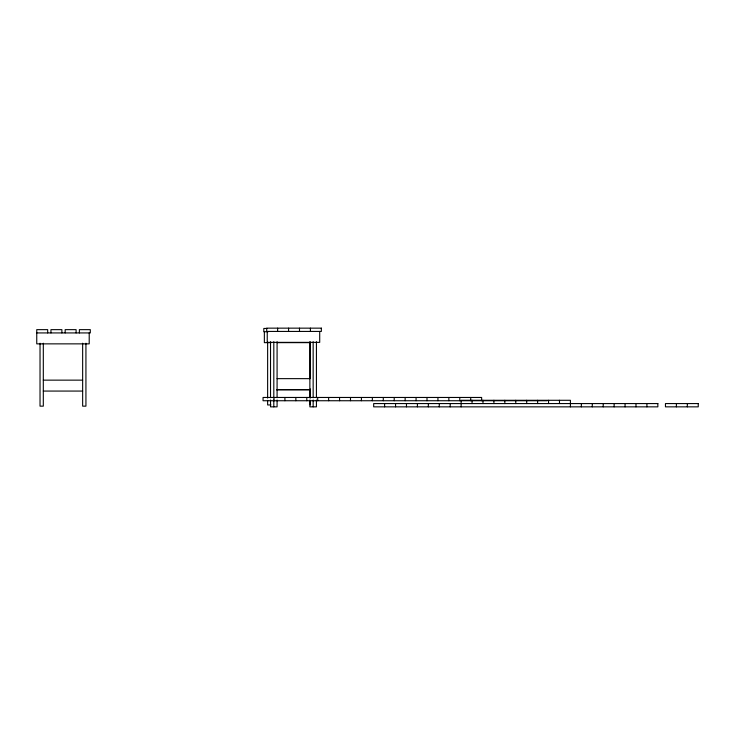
<?xml version="1.0" encoding="UTF-8"?>
<svg xmlns="http://www.w3.org/2000/svg" width="735" height="735" viewBox="0 0 735 735"><rect width="100%" height="100%" fill="white"/><g stroke="black" fill="none" stroke-linecap="round" stroke-linejoin="round"><path stroke-width="1.1" d="M267.09 328.444L263.81 328.444L263.81 331.724L268.183 331.724M36.75 332.927L90.304 332.927L90.304 329.647L79.371 329.647L79.371 332.927M271.197 342.648L264.361 342.648L264.361 331.724M276.902 342.648L309.977 342.648M277.086 378.644L309.876 378.644M43.31 380.142L82.651 380.142M277.086 389.568L309.876 389.568M276.535 389.862L310.262 389.862M43.31 391.066L82.651 391.066M547.217 400.74L263.056 400.74L263.056 397.46L481.645 397.46L481.645 400.74M270.912 404.948L267.632 404.948L267.632 400.373M687.317 403.57L687.317 406.85M676.393 403.57L676.393 406.85M646.919 403.57L646.919 406.85M635.986 403.57L635.986 406.85M625.062 403.57L625.062 406.85M614.129 403.57L614.129 406.85M603.205 403.57L603.205 406.85M592.272 403.57L592.272 406.85M581.348 403.57L581.348 406.85M570.415 406.85L570.415 400.29L461.121 400.29L461.121 406.85M559.482 400.29L559.482 403.57M548.558 400.29L548.558 403.57M537.625 400.29L537.625 403.57M526.701 400.29L526.701 403.57M515.768 400.29L515.768 403.57M504.835 400.29L504.835 403.57M493.911 400.29L493.911 403.57M482.978 400.29L482.978 403.57M472.054 400.29L472.054 403.57M470.712 397.46L470.712 400.74M459.788 397.46L459.788 400.74M450.188 403.57L450.188 406.85M448.855 397.46L448.855 400.74M439.264 403.57L439.264 406.85M437.931 397.46L437.931 400.74M428.33 403.57L428.33 406.85M426.998 397.46L426.998 400.74M417.406 403.57L417.406 406.85M416.065 397.46L416.065 400.74M406.473 403.57L406.473 406.85M405.141 397.46L405.141 400.74M395.549 403.57L395.549 406.85M394.208 397.46L394.208 400.74M384.616 403.57L384.616 406.85M383.284 397.46L383.284 400.74M372.351 397.46L372.351 400.74M361.418 397.46L361.418 400.74M350.494 397.46L350.494 400.74M339.561 397.46L339.561 400.74M328.637 397.46L328.637 400.74M319.707 331.43L319.707 342.363L267.246 342.363L267.246 331.43M317.704 397.46L317.704 400.74M316.427 341.72L316.427 397.708M316.427 399.987L316.427 406.85L309.876 406.85L309.876 399.987M313.156 341.72L313.156 397.708M313.156 399.987L313.156 406.85M310.418 328.15L310.418 331.43M310.262 342.023L310.262 378.635M310.262 388.925L310.262 398.085M310.262 400.373L310.262 404.948M309.876 341.72L309.876 397.708M306.78 397.46L306.78 400.74M299.494 328.15L299.494 331.43M295.847 397.46L295.847 400.74M288.561 328.15L288.561 331.43M284.914 397.46L284.914 400.74M277.628 328.15L277.628 331.43M277.086 341.72L277.086 397.708M277.086 399.987L277.086 406.85L270.526 406.85L270.526 399.987M273.99 397.46L273.99 400.74M273.806 341.72L273.806 397.708M273.806 399.987L273.806 406.85M270.526 341.72L270.526 397.708M267.632 342.023L267.632 398.085M89.211 332.927L89.211 343.861L36.75 343.861L36.75 329.647L47.683 329.647L47.683 332.927M85.931 343.227L85.931 406.152L82.651 406.152L82.651 343.227M76.1 332.927L76.1 329.647L65.167 329.647L65.167 332.927M61.887 332.927L61.887 329.647L50.954 329.647L50.954 332.927M43.31 343.227L43.31 406.152L40.03 406.152L40.03 343.227M321.351 328.15L266.704 328.15L266.704 331.43L321.351 331.43L321.351 328.15M657.853 403.57L373.683 403.57L373.683 406.85L657.853 406.85L657.853 403.57M698.25 403.57L665.46 403.57L665.46 406.85L698.25 406.85L698.25 403.57"/></g></svg>
